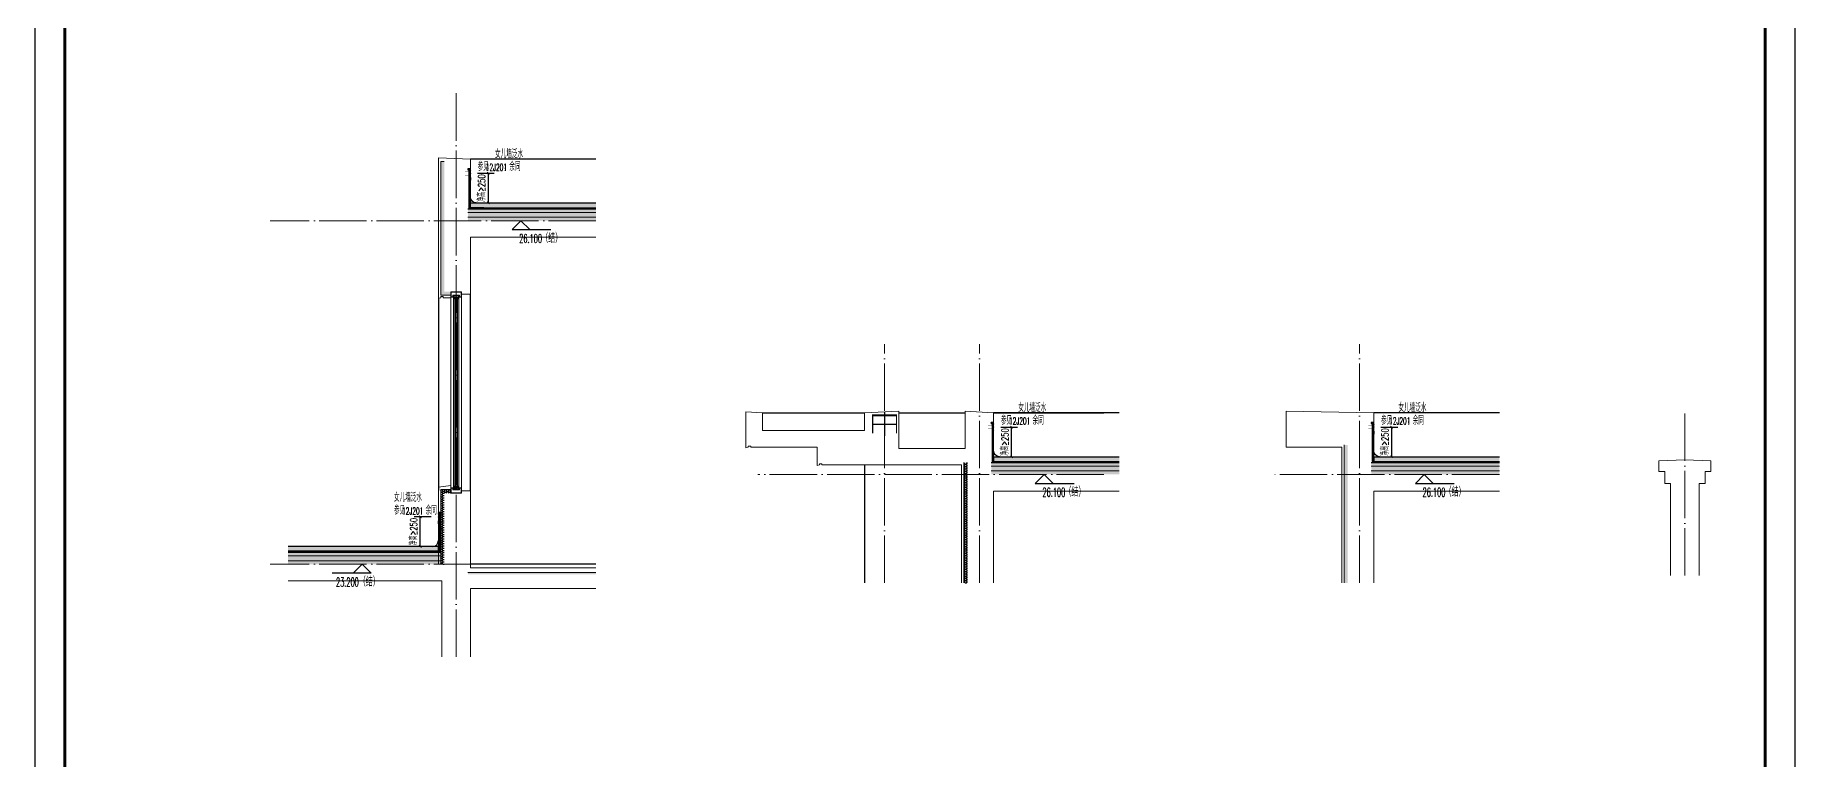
# Model space of a CAD drawing. Extents: x -518115 to 389031, y -231062 to 1628073.
# Drawn here: x 268430 to 283280, y -212404 to -206288 of the extents above; entities that cross this region are included whole.
import ezdxf
from ezdxf.xclip import XClip

# ---------------------------------------------------------------- set-up
doc = ezdxf.new("R2010")
doc.units = 0
doc.header["$LTSCALE"] = 1000
doc.header["$MEASUREMENT"] = 0
doc.header["$XCLIPFRAME"] = 0
for name, pattern in [('__DASH', [0.35, 0.25, -0.1]), ('DASH', [0.35, 0.25, -0.1]), ('DOTE', [2.42, 2, -0.2, 0.02, -0.2])]:
    doc.linetypes.add(name, pattern=pattern)
for name, color, linetype in [('3-屋面构造层', 157, 'Continuous'), ('DIM_ELEV', 3, 'Continuous'), ('DIM_IDEN', 67, 'Continuous'), ('PUB_TEXT', 4, 'Continuous'), ('SURFACE', 6, 'Continuous'), ('图框', 140, 'Continuous'), ('机电标识类', 1, 'Continuous'), ('污水', 3, 'Continuous'), ('看线', 251, 'Continuous'), ('立面-看线', 251, 'Continuous')]:
    doc.layers.add(name, color=color, linetype=linetype)
for name, color, linetype, lineweight in [('DOTE', 19, 'DOTE', 9), ('PUB_HATCH', 8, 'Continuous', 9), ('S_WINDOW', 144, 'Continuous', 15), ('内粉刷', 37, 'Continuous', 9), ('细细', 250, 'Continuous', 0)]:
    doc.layers.add(name, color=color, linetype=linetype, lineweight=lineweight)
doc.layers.add('yichutu', color=7, linetype='Continuous', true_color=0xffffff, plot=False)
doc.styles.add('_TCH_DIM', font='SIMPLEX.shx', dxfattribs={"width": 0.7, "bigfont": 'GBCBIG.shx'})
doc.styles.add('_TCH_DIM_T3', font='SIMPLEX.shx', dxfattribs={"width": 0.494118, "bigfont": 'GBCBIG.shx'})
doc.dimstyles.new('_TCH_ARCH&&20', dxfattribs={"dimtxt": 59.5, "dimasz": 20, "dimexe": 50, "dimexo": 60, "dimgap": 25.25, "dimtad": 1, "dimdec": 0, "dimzin": 0, "dimdsep": 46, "dimtxsty": '_TCH_DIM_T3', "dimblk": 'ARCHTICK', "dimcen": 0.09, "dimclrt": 7, "dimazin": 2, "dimtfac": 1, "dimtdec": 0, "dimtix": 1, "dimtmove": 2, "dimatfit": 3, "dimfxl": 1, "dimtolj": 1, "dimtzin": 0, "dimarcsym": 0})
pattern_1 = [(315, (-850653.2488, -2384.397), (-1.767766953, -1.767766953), []), (315, (-850652.0703, -2384.397), (-1.767766953, -1.767766953), [])]
pattern_2 = [(315, (-850653.2488, -4122.6352), (-1.767766953, -1.767766953), []), (315, (-850652.0703, -4122.6352), (-1.767766953, -1.767766953), [])]

# ---------------------------------------------------------------- blocks, each defined once
blk = doc.blocks.new('_ArchTick')
at = {"color": 0, "linetype": 'ByBlock', "const_width": 0.4}
blk.add_lwpolyline([(-0.5, -0.5), (0.5, 0.5)], dxfattribs=at)
blk = doc.blocks.new('*D354')
at = {"layer": 'Defpoints', "color": 0, "transparency": 16777216}
for p in [(272103, -207453), (272255, -207453), (272103, -207703)]:
    blk.add_point(p, dxfattribs=at)
at = {"layer": 'DIM_IDEN', "color": 0, "lineweight": -2, "transparency": 16777216}
for p, q in [((272163, -207453), (272305, -207453)), ((272255, -207703), (272255, -207453)), ((272163, -207703), (272305, -207703))]:
    blk.add_line(p, q, dxfattribs=at)
at = {"layer": 'DIM_IDEN', "color": 0, "lineweight": -2, "transparency": 16777216, "xscale": 20, "yscale": 20, "zscale": 20}
for p, rotation in [((272255, -207453), 90), ((272255, -207703), 270)]:
    blk.add_blockref('_ArchTick', p, dxfattribs=dict(at, rotation=rotation))
at = {"layer": 'DIM_IDEN', "color": 7, "transparency": 16777216, "insert": (272199, -207578), "char_height": 59.5, "attachment_point": 5, "rotation": 90, "style": '_TCH_DIM_T3'}
blk.add_mtext('\\A1;{\\W0.70588;净高≥250}', dxfattribs=at)
blk = doc.blocks.new('A$C40486AD2')
at = {"layer": 'PUB_TEXT', "style": '_TCH_DIM'}
for s, height, width, p in [('女儿墙泛水', 67.5, 0.7, (255, 115)), ('参见', 67.5, 0.7, (108, 8)), ('12J201', 59.5, 0.494118, (177, 8)), ('，余同', 67.5, 0.7, (328, 8))]:
    blk.add_text(s, height=height, dxfattribs=dict(at, width=width)).set_placement(p)
blk = doc.blocks.new('FGHFG4334GDFGDFFGGGGGGDFG4G')
at = {"layer": 'SURFACE', "const_width": 2.25}
for points in [[(47, 0), (0, 0)], [(47, -28), (0, -28)]]:
    blk.add_lwpolyline(points, dxfattribs=at)
at = {"layer": 'SURFACE', "const_width": 1.5}
blk.add_lwpolyline([(47, 17, -1), (47, 5), (47, -7, -1), (47, -19), (47, -37), (53, -48), (53, -73)], format="xyb", dxfattribs=at)
blk = doc.blocks.new('FGDGDGD')
at = {"layer": '3-屋面构造层'}
h = blk.add_hatch(dxfattribs=at)
h.set_pattern_fill('隔热材料01', color=256, scale=7.692308, style=0)
h.set_pattern_definition([(270, (9.5186, 433.228), (3.846153863, -7e-16), [0.385980771, -3.460173092]), (270, (6.637, 433.228), (3.846153863, -7e-16), [0.385980771, -3.460173092]), (90, (8.5996, 430.618), (-3.846153863, 2e-16), [0.385980771, -3.460173092]), (90, (7.556, 430.618), (-3.846153863, 2e-16), [0.385980771, -3.460173092]), (180, (10.002, 430), (-5e-16, -3.846153863), [3.848019248, 0.001865385]), (135, (8.9282, 430.193), (2e-16, 3.846144175), [0.328307694, -5.110980792]), (116.56505, (12.5422, 430.4251), (8.6793e-06, 3.8461487416), [0.215769232, -8.384500037]), (116.56505, (8.696, 430.4251), (8.6793e-06, 3.8461487416), [0.215769232, -8.384500037]), (153.43495, (13.1603, 430), (-8.679e-06, 3.846148742), [0.431538463, -8.168730805]), (153.43495, (9.3142, 430), (-8.679e-06, 3.846148742), [0.431538463, -8.168730805]), (63.43495, (12.4457, 431.0041), (-8.6793e-06, 3.8461487416), [2.054923086, -6.545346183]), (63.43495, (8.5996, 431.0041), (-8.6793e-06, 3.8461487416), [2.054923086, -6.545346183]), (116.56505, (13.3647, 433.228), (8.6793e-06, 3.8461487416), [0.215769232, -8.384500037]), (116.56505, (9.5186, 433.228), (8.6793e-06, 3.8461487416), [0.215769232, -8.384500037]), (135, (9.422, 433.421), (2e-16, 3.846144175), [0.328307694, -5.110980792]), (153.43495, (13.036, 433.6532), (-8.679e-06, 3.846148742), [0.431538463, -8.168730805]), (153.43495, (9.19, 433.6532), (-8.679e-06, 3.846148742), [0.431538463, -8.168730805]), (45, (6.7336, 433.421), (2e-16, 3.846144175), [0.328307694, -5.110980792]), (63.43495, (10.4833, 433.228), (-8.6793e-06, 3.8461487416), [0.215769232, -8.384500037]), (63.43495, (6.6371, 433.228), (-8.6793e-06, 3.8461487416), [0.215769232, -8.384500037]), (26.56505, (10.812, 433.6532), (8.679e-06, 3.846148742), [0.431538463, -8.168730805]), (26.56505, (6.9658, 433.6532), (8.679e-06, 3.846148742), [0.431538463, -8.168730805]), (116.56505, (11.4023, 431.0041), (8.6793e-06, 3.8461487416), [2.054923086, -6.545346183]), (116.56505, (7.5561, 431.0041), (8.6793e-06, 3.8461487416), [2.054923086, -6.545346183]), (45, (7.2275, 430.193), (2e-16, 3.846144175), [0.328307694, -5.110980792]), (63.43495, (11.3058, 430.4251), (-8.6793e-06, 3.8461487416), [0.215769232, -8.384500037]), (63.43495, (7.4596, 430.4251), (-8.6793e-06, 3.8461487416), [0.215769232, -8.384500037]), (26.56505, (10.6877, 430), (8.679e-06, 3.846148742), [0.431538463, -8.168730805]), (26.56505, (6.8415, 430), (8.679e-06, 3.846148742), [0.431538463, -8.168730805])])
edge = h.paths.add_edge_path()
edge.add_arc((682181, 585366), 9.23, 450, 540, ccw=False)
edge.add_line((682181, 585375), (682192, 585375))
edge.add_line((682192, 585375), (682192, 585366))
edge.add_line((682192, 585366), (682172, 585366))
h = blk.add_hatch(dxfattribs=at)
h.set_pattern_fill('混凝土', color=256, scale=5, angle=-1.1458, style=0)
h.set_pattern_definition([(48.854237, (-82751.966, -43707.863), (35.7930991, -3.8540962), [3.75, -41.25]), (353.854237, (-82751.966, -43707.863), (-6.1841378, 37.7408106), [3, -33]), (99.305637, (-82748.983, -43708.185), (29.6089874, 33.886691), [3.1870095, -35.0571056]), (45.038437, (-82751.766, -43697.865), (53.1858973, -9.3413237), [5.625, -61.875]), (95.489837, (-82747.334, -43698.644), (47.6977146, 47.7616795), [4.7805144, -52.58565]), (350.038437, (-82751.766, -43697.865), (47.6976773, 47.7617167), [4.5, -49.5]), (19.854237, (-82746.817, -43700.465), (29.4368469, -20.7237073), [3.75, -41.25]), (324.854237, (-82746.817, -43700.465), (12.8883392, 36.0069862), [3, -33]), (70.305637, (-82744.364, -43702.192), (42.3251977, 15.2832459), [3.1870095, -35.0571056]), (36.3542372, (-82751.966, -43707.863), (0.9406985, 16.62920733), [0, -32.6, 0, -33.5, 0, -33.125]), (6.3542372, (-82751.966, -43707.863), (13.54517982, 19.45362572), [0, -19.1, 0, -31.85, 0, -12.625]), (326.3542372, (-82763.114, -43707.64), (26.66323482, -1.66123381), [0, -12.5, 0, -39, 0, -51.75]), (316.3542372, (-82768.113, -43707.54), (29.2535633, 4.4211788), [0, -16.25, 0, -25.9, 0, -36.75])])
h.paths.add_polyline_path([(674875, 585046), (674875, 585086), (682172, 585086), (682172, 585046)])
h = blk.add_hatch(dxfattribs=at)
h.set_pattern_fill('焦渣矿渣', color=256, scale=4, angle=-1.1458, style=0)
h.set_pattern_definition([(358.8542372, (-82751.966, -43697.863), (8.27546507, 13.69326162), [1.6, -14.4]), (298.8542372, (-82751.966, -43697.863), (15.99644496, -0.32013217), [1.6, -14.4]), (238.8542372, (-82750.366, -43697.895), (7.72097989, -14.0133938), [1.6, -14.4]), (268.8542372, (-82745.567, -43697.991), (15.83683295, -8.3183365), [2.4, -11.456]), (268.8542372, (-82743.967, -43698.023), (15.83683295, -8.3183365), [2.4, -11.456]), (268.8542372, (-82742.368, -43698.055), (15.83683295, -8.3183365), [2.4, -11.456])])
h.paths.add_polyline_path([(674875, 585006), (674875, 585036), (682192, 585036), (682192, 585006)])
h = blk.add_hatch(dxfattribs=at)
h.set_pattern_fill('加气混凝土', color=256, scale=5, style=0)
h.set_pattern_definition([(0, (-82734.266, -43726.163), (30, 60), [0, -60]), (0, (-82769.366, -43734.263), (30, 60), [0, -60]), (0, (-82749.866, -43734.863), (30, 60), [0, -60]), (0, (-82728.566, -43717.163), (30, 60), [0, -60]), (0, (-82753.466, -43737.863), (30, 60), [0, -60]), (0, (-82722.566, -43679.363), (30, 60), [0, -60]), (0, (-82740.866, -43684.163), (30, 60), [0, -60]), (0, (-82731.266, -43691.663), (30, 60), [0, -60]), (0, (-82780.166, -43692.863), (30, 60), [0, -60]), (0, (-82750.766, -43695.563), (30, 60), [0, -60]), (0, (-82762.166, -43710.863), (30, 60), [0, -60]), (0, (-82761.566, -43733.363), (30, 60), [0, -60]), (0, (-82739.066, -43735.763), (30, 60), [0, -60]), (0, (-82722.566, -43709.363), (30, 60), [0, -60]), (0, (-82778.666, -43718.663), (30, 60), [0, -60]), (0, (-82773.566, -43708.463), (30, 60), [0, -60]), (0, (-82750.166, -43712.663), (30, 60), [0, -60]), (0, (-82758.566, -43721.363), (30, 60), [0, -60]), (0, (-82763.366, -43701.563), (30, 60), [0, -60]), (0, (-82755.866, -43679.063), (30, 60), [0, -60]), (0, (-82776.266, -43731.263), (30, 60), [0, -60]), (0, (-82743.266, -43691.363), (30, 60), [0, -60]), (0, (-82771.166, -43690.463), (30, 60), [0, -60]), (0, (-82775.966, -43682.663), (30, 60), [0, -60]), (130.601294, (-82726.2516, -43698.149), (-149.999998343, 180.000000787), [2.6341554, -1103.7111]), (18.4349488, (-82730.537, -43697.006), (149.99999945, 59.99999956), [2.710524, -376.76279]), (90, (-82730.537, -43699.578), (30, 60), [2.5714284, -117.428565]), (161.565051, (-82727.966, -43700.435), (-150.000000755, 59.99999553), [2.710524, -376.76279]), (53.1301023, (-82727.966, -43700.435), (30.00000006, 59.99999997), [2.857143, -297.14285]), (135, (-82725.68, -43731.006), (-30.00000363, 59.99999594), [2.424366, -167.28126]), (45, (-82729.109, -43731.006), (29.9999998, 59.99999976), [2.424366, -167.28126]), (135, (-82727.394, -43732.72), (-30.00000363, 59.99999594), [2.424366, -167.28126]), (45, (-82727.394, -43732.72), (29.9999998, 59.99999976), [2.424366, -167.28126]), (116.565051, (-82754.537, -43690.72), (-5.2e-06, 119.9999967), [3.1943826, -63.88765]), (180, (-82755.966, -43687.863), (-30, 60), [3.4285716, -56.571425]), (63.434949, (-82760.823, -43690.72), (3e-07, 119.9999994), [3.1943826, -63.88765]), (116.565051, (-82759.394, -43693.58), (-5.2e-06, 119.9999967), [3.1943826, -63.88765]), (0, (-82759.394, -43693.58), (30, 60), [3.4285716, -56.571425]), (63.434949, (-82755.966, -43693.58), (3e-07, 119.9999994), [3.1943826, -63.88765]), (107.102728, (-82731.9658, -43711.0063), (-89.999996559, 300.000000484), [3.8861346, -1628.29025]), (143.972626, (-82733.1087, -43707.292), (-569.999992774, 419.999999525), [3.8861346, -812.202]), (180, (-82736.25, -43705.006), (-30, 60), [3.7142856, -56.28571]), (36.0273733, (-82743.1087, -43707.292), (569.999995788, 419.999995472), [3.8861346, -812.202]), (71.5650511, (-82744.252, -43710.721), (90.00000046, 299.99999948), [3.6140316, -375.85928]), (107.102728, (-82743.1087, -43714.4348), (-89.999996559, 300.000000484), [3.8861346, -1628.29025]), (143.972626, (-82739.966, -43716.7206), (-569.999992774, 419.999999525), [3.8861346, -812.202]), (0, (-82739.966, -43716.72), (30, 60), [3.7142856, -56.28571]), (36.0273733, (-82736.2516, -43716.7206), (569.999995788, 419.999995472), [3.8861346, -812.202]), (71.5650511, (-82733.109, -43714.435), (90.00000046, 299.99999948), [3.6140316, -375.85928]), (150.255118, (-82731.3944, -43683.006), (-90.000000213, 59.999999257), [2.303502, -481.43196]), (90, (-82733.394, -43684.15), (30, 60), [2.2857144, -117.714275]), (29.7448813, (-82733.3944, -43684.149), (90.000000053, 59.99999972), [2.303502, -481.43196]), (116.565051, (-82745.394, -43725.58), (-5.2e-06, 119.9999967), [3.1943826, -63.88765]), (168.690067, (-82746.823, -43722.7206), (-270.0000002, 59.999998494), [2.9137254, -608.96855]), (41.1859251, (-82751.9658, -43724.149), (749.999995456, 659.999994229), [3.0371844, -1272.5802]), (90, (-82751.966, -43727.006), (30, 60), [2.857143, -117.14285]), (138.814074, (-82749.68, -43729.0063), (-749.999986669, 660.000004204), [3.0371844, -1272.5802]), (16.6992442, (-82749.68, -43729.0063), (989.999992552, 299.999996858), [2.982945, -1249.85375]), (60.9453959, (-82746.823, -43728.149), (29.99999992, 59.999999469), [2.9416086, -1232.53395]), (109.983106, (-82770.5373, -43700.4348), (-150.000000565, 419.9999988885), [3.3442002, -1401.21975]), (155.556045, (-82771.68, -43697.292), (-390.0000014866, 179.99999626), [3.4522986, -1446.51315]), (24.4439547, (-82777.9658, -43697.292), (390.0000001945, 179.999999134), [3.4522986, -1446.51315]), (70.0168934, (-82779.1087, -43700.4348), (150.000000452, 419.999998958), [3.3442002, -1401.21975]), (109.983106, (-82777.9658, -43703.5777), (-150.000000565, 419.9999988885), [3.3442002, -1401.21975]), (160.016893, (-82774.823, -43704.7206), (-150.000000088, 59.999997267), [3.3442002, -698.93775]), (19.9831065, (-82774.823, -43704.7206), (149.999999176, 59.999999905), [3.3442002, -698.93775]), (70.0168934, (-82771.68, -43703.5777), (150.000000452, 419.999998958), [3.3442002, -1401.21975]), (122.005383, (-82748.2516, -43705.8634), (-30.000004026, 59.999996937), [2.6954232, -563.3434]), (18.4349488, (-82752.252, -43704.435), (149.99999945, 59.99999956), [2.710524, -376.76279]), (90, (-82752.252, -43707.006), (30, 60), [2.5714284, -117.428565]), (161.565051, (-82749.68, -43707.863), (-150.000000755, 59.99999553), [2.710524, -376.76279]), (54.4623222, (-82749.68, -43707.8634), (209.999999696, 299.99999955), [2.457807, -1029.82115]), (116.565051, (-82765.68, -43720.435), (-5.2e-06, 119.9999967), [3.1943826, -63.88765]), (180, (-82767.11, -43717.58), (-30, 60), [3.142857, -56.85714]), (59.0362434, (-82771.966, -43720.435), (30.000000098, 59.99999971), [3.3319728, -696.3822]), (120.963756, (-82770.2516, -43723.292), (-30.0000041, 59.999997245), [3.3319728, -696.3822]), (0, (-82770.25, -43723.29), (30, 60), [3.142857, -56.85714]), (63.434949, (-82767.11, -43723.29), (3e-07, 119.9999994), [3.1943826, -63.88765])])
h.paths.add_polyline_path([(682192, 584936), (674875, 584936), (674875, 584966), (682192, 584966)])
h = blk.add_hatch(dxfattribs=at)
h.set_pattern_fill('隔热材料03', color=256, scale=12.5, style=0)
h.set_pattern_definition([(113.578, (-500407.8114, 374696.8656), (-0.0086926214, 6.2699620763), [1.075, -0.5693125, 2.8375, -0.5693125, 1.075, -0.6825]), (66.42, (-500406.1744, 374696.8656), (2.727787851, 6.0425e-05), [1.075, -0.5693125, 2.840375, -0.5693125, 1.075, -0.6825]), (180, (-500406.1744, 374696.8656), (0, 6.25), [1.636625, -1.0910625]), (180, (-500407.538, 374702.4906), (0, 6.25), [1.636625, -1.0910625]), (90, (-500405.7427, 374697.8548), (2.72775, 2e-16), [0.52175, -5.72825]), (90, (-500407.1066, 374700.9798), (2.72775, 2e-16), [0.52175, -5.72825]), (90, (-500408.2427, 374697.8548), (2.72775, 2e-16), [0.52175, -5.72825]), (90, (-500409.6066, 374700.9798), (2.72775, 2e-16), [0.52175, -5.72825])])
edge = h.paths.add_edge_path()
edge.add_line((682178, 585086), (682178, 585050))
edge.add_arc((682172, 585050), 6.25, 270, 360, ccw=False)
edge.add_line((682172, 585044), (682172, 585086))
edge.add_line((682172, 585086), (682178, 585086))
at = {"layer": '立面-看线'}
h = blk.add_hatch(dxfattribs=at)
h.set_pattern_fill('HONEY', color=256, scale=7)
h.set_pattern_definition([(0, (-799653.24, -415240.13), (16.66875, 9.623705), [11.1125, -22.225]), (120, (-799653.24, -415240.13), (-16.66874801, 9.62370845), [11.1125, -22.225]), (60, (-799653.24, -415240.13), (1.99e-06, 19.24741345), [-22.225, 11.1125])])
h.paths.add_polyline_path([(682192, 584966), (674875, 584966), (674875, 585006), (682192, 585006)])
at = {"layer": '3-屋面构造层'}
for p, q in [((682178, 585086), (674875, 585086)), ((682172, 585046), (674875, 585046)), ((682192, 585036), (674875, 585036)), ((682172, 585086), (682172, 585044))]:
    blk.add_line(p, q, dxfattribs=at)
at = {"layer": '3-屋面构造层', "color": 251, "linetype": 'DASH', "ltscale": 0.05, "true_color": 0x636466, "const_width": 2.5}
for points in [[(682057, 585043), (682172, 585043, 0.414214), (682179, 585050), (682179, 585366)], [(682057, 585039), (682172, 585039, 0.414214), (682183, 585050), (682183, 585366)]]:
    blk.add_lwpolyline(points, format="xyb", dxfattribs=at)
at = {"layer": '3-屋面构造层', "color": 251, "true_color": 0x636466}
for points in [[(682057, 585041), (682172, 585041, 0.414214), (682180, 585050), (682180, 585366)], [(682057, 585044), (682172, 585044, 0.414214), (682178, 585050), (682178, 585366)], [(682057, 585040), (682172, 585040, 0.414214), (682182, 585050), (682182, 585366), (682184, 585366), (682184, 585050, -0.414214), (682172, 585038), (682057, 585038)]]:
    blk.add_lwpolyline(points, format="xyb", dxfattribs=at)
at = {"layer": '3-屋面构造层', "ltscale": 0.8}
blk.add_lwpolyline([(682172, 585366, -0.414214), (682181, 585375), (682192, 585375), (682192, 585366), (682172, 585366)], format="xyb", dxfattribs=at)
at = {"layer": '3-屋面构造层', "color": 251, "linetype": 'DASH', "ltscale": 0.05, "true_color": 0x636466, "const_width": 2.5}
for points in [[(682043, 585039), (674875, 585039)], [(682057, 585043), (682043, 585039)]]:
    blk.add_lwpolyline(points, dxfattribs=at)
at = {"layer": '3-屋面构造层', "color": 251, "true_color": 0x636466}
for points in [[(682043, 585040), (674875, 585040)], [(674875, 585038), (682043, 585038)], [(682056, 585044), (682042, 585040)], [(682043, 585038), (682057, 585042)]]:
    blk.add_lwpolyline(points, dxfattribs=at)
at = {"layer": '3-屋面构造层'}
blk.add_arc((682122, 585136), 50, 270, 360, dxfattribs=at)
at = {"layer": 'PUB_HATCH', "color": 215, "true_color": 0xa953a0}
for p, q in [((682192, 585006), (674875, 585006)), ((682192, 584966), (674875, 584966))]:
    blk.add_line(p, q, dxfattribs=at)
at = {"layer": '3-屋面构造层', "color": 1, "xscale": -1}
blk.add_blockref('FGHFG4334GDFGDFFGGGGGGDFG4G', (682218, 585349), dxfattribs=at)
blk = doc.blocks.new('*D355')
at = {"layer": 'Defpoints', "color": 0, "transparency": 16777216}
for p in [(271680, -210353), (271833, -210353), (271833, -210603)]:
    blk.add_point(p, dxfattribs=at)
at = {"layer": 'DIM_IDEN', "color": 0, "lineweight": -2, "transparency": 16777216}
for p, q in [((271773, -210353), (271630, -210353)), ((271680, -210603), (271680, -210353)), ((271773, -210603), (271630, -210603))]:
    blk.add_line(p, q, dxfattribs=at)
at = {"layer": 'DIM_IDEN', "color": 0, "lineweight": -2, "transparency": 16777216, "xscale": 20, "yscale": 20, "zscale": 20}
for p, rotation in [((271680, -210353), 90), ((271680, -210603), 270)]:
    blk.add_blockref('_ArchTick', p, dxfattribs=dict(at, rotation=rotation))
at = {"layer": 'DIM_IDEN', "color": 7, "transparency": 16777216, "insert": (271624, -210478), "char_height": 59.5, "attachment_point": 5, "rotation": 90, "style": '_TCH_DIM_T3'}
blk.add_mtext('\\A1;{\\W0.70588;净高≥250}', dxfattribs=at)
blk = doc.blocks.new('*D356')
at = {"layer": 'Defpoints', "color": 0, "transparency": 16777216}
for p in [(276519, -209596), (276671, -209596), (276519, -209846)]:
    blk.add_point(p, dxfattribs=at)
at = {"layer": 'DIM_IDEN', "color": 0, "lineweight": -2, "transparency": 16777216}
for p, q in [((276579, -209596), (276721, -209596)), ((276671, -209846), (276671, -209596)), ((276579, -209846), (276721, -209846))]:
    blk.add_line(p, q, dxfattribs=at)
at = {"layer": 'DIM_IDEN', "color": 0, "lineweight": -2, "transparency": 16777216, "xscale": 20, "yscale": 20, "zscale": 20}
for p, rotation in [((276671, -209596), 90), ((276671, -209846), 270)]:
    blk.add_blockref('_ArchTick', p, dxfattribs=dict(at, rotation=rotation))
at = {"layer": 'DIM_IDEN', "color": 7, "transparency": 16777216, "insert": (276615, -209721), "char_height": 59.5, "attachment_point": 5, "rotation": 90, "style": '_TCH_DIM_T3'}
blk.add_mtext('\\A1;{\\W0.70588;净高≥250}', dxfattribs=at)
blk = doc.blocks.new('*D357')
at = {"layer": 'Defpoints', "color": 0, "transparency": 16777216}
for p in [(279727, -209596), (279879, -209596), (279727, -209846)]:
    blk.add_point(p, dxfattribs=at)
at = {"layer": 'DIM_IDEN', "color": 0, "lineweight": -2, "transparency": 16777216}
for p, q in [((279787, -209596), (279929, -209596)), ((279879, -209846), (279879, -209596)), ((279787, -209846), (279929, -209846))]:
    blk.add_line(p, q, dxfattribs=at)
at = {"layer": 'DIM_IDEN', "color": 0, "lineweight": -2, "transparency": 16777216, "xscale": 20, "yscale": 20, "zscale": 20}
for p, rotation in [((279879, -209596), 90), ((279879, -209846), 270)]:
    blk.add_blockref('_ArchTick', p, dxfattribs=dict(at, rotation=rotation))
at = {"layer": 'DIM_IDEN', "color": 7, "transparency": 16777216, "insert": (279823, -209721), "char_height": 59.5, "attachment_point": 5, "rotation": 90, "style": '_TCH_DIM_T3'}
blk.add_mtext('\\A1;{\\W0.70588;净高≥250}', dxfattribs=at)
blk = doc.blocks.new('GFDDDDRG')
at = {"layer": '图框'}
blk.add_lwpolyline([(923310, -107437), (923310, -159999), (893610, -159999), (893610, -107437)], close=True, dxfattribs=at)
blk.add_lwpolyline([(923310, -107437), (923310, -159999), (893610, -159999), (893610, -107437)], close=True, dxfattribs=at)
at = {"layer": '图框', "const_width": 50}
blk.add_lwpolyline([(894110, -159499), (922810, -159499), (922810, -108687), (894110, -108687)], close=True, dxfattribs=at)
blk = doc.blocks.new('yct-1051-594-26275-14850-25-1002.0')
at = {"layer": 'yichutu', "color": 7, "true_color": 0xffffff}
blk.add_lwpolyline([(0, 0), (0, 14850), (26275, 14850), (26275, 0)], close=True, dxfattribs=at)
blk = doc.blocks.new('GDGDGDRGDR')
at = {"linetype": '__DASH', "ltscale": 0.1}
blk.add_wipeout([(425935, 371533), (425735, 371533), (425735, 371383), (425935, 371383)], dxfattribs=at).dxf.layer = '污水'
at = {"layer": '机电标识类', "color": 250, "linetype": 'DASH', "ltscale": 400}
for p, q in [((425835, 371358), (425835, 371558)), ((425935, 371458), (425735, 371458))]:
    blk.add_line(p, q, dxfattribs=at)
at = {"layer": '污水', "linetype": '__DASH', "ltscale": 0.1, "const_width": 10}
blk.add_lwpolyline([(425935, 371533), (425735, 371533), (425735, 371383), (425935, 371383)], close=True, dxfattribs=at)

msp = doc.modelspace()

# ---------------------------------------------------------------- hatches: boundary and pattern name
at = {"layer": '立面-看线'}
h = msp.add_hatch(dxfattribs=at)
h.set_pattern_fill('HONEY', color=256, scale=7)
h.set_pattern_definition([(0, (-540020.31, -595525.402), (16.66875, 9.623705), [11.1125, -22.225]), (120, (-540020.31, -595525.402), (-16.66874801, 9.62370845), [11.1125, -22.225]), (60, (-540020.31, -595525.402), (1.99e-06, 19.24741345), [-22.225, 11.1125])])
h.paths.add_polyline_path([(271883, -207353.5), (271853, -207353.5), (271853, -208483.5), (271938, -208483.5), (271938, -208453.5), (271883, -208453.5)])
h = msp.add_hatch(dxfattribs=at)
h.set_pattern_fill('HONEY', color=256, scale=7)
h.set_pattern_definition([(0, (-532396.319, -597667.451), (16.66875, 9.623705), [11.1125, -22.225]), (120, (-532396.319, -597667.451), (-16.66874801, 9.62370845), [11.1125, -22.225]), (60, (-532396.319, -597667.451), (1.99e-06, 19.24741345), [-22.225, 11.1125])])
h.paths.add_polyline_path([(279477, -210910.9), (279507, -210910.9), (279507, -209745.5), (279477, -209745.5)])
h = msp.add_hatch(dxfattribs=at)
h.set_pattern_fill('HONEY', color=256, scale=7)
h.set_pattern_definition([(0, (-1439618.877, -480865.275), (16.66875, 9.623705), [11.1125, -22.225]), (120, (-1439618.877, -480865.275), (-16.66874801, 9.62370845), [11.1125, -22.225]), (60, (-1439618.877, -480865.275), (1.99e-06, 19.24741345), [-22.225, 11.1125])])
h.paths.add_polyline_path([(276298.9, -209895.5), (276268.9, -209895.5), (276268.9, -210910.9), (276298.9, -210910.9)])
h = msp.add_hatch(dxfattribs=at)
h.set_pattern_fill('HONEY', color=256, scale=7)
h.set_pattern_definition([(0, (-1473145.781, -479214.325), (16.66875, 9.623705), [11.1125, -22.225]), (120, (-1473145.781, -479214.325), (-16.66874801, 9.62370845), [11.1125, -22.225]), (60, (-1473145.781, -479214.325), (1.99e-06, 19.24741345), [-22.225, 11.1125])])
h.paths.add_polyline_path([(271853, -210753.5), (271883, -210753.5), (271883, -210153.5), (271938, -210153.5), (271938, -210123.5), (271853, -210123.5)])
h = msp.add_hatch(dxfattribs=at)
h.set_pattern_fill('HONEY', color=256, scale=7)
h.set_pattern_definition([(0, (-529266.282, -596200.407), (16.66875, 9.623705), [11.1125, -22.225]), (120, (-529266.282, -596200.407), (-16.66874801, 9.62370845), [11.1125, -22.225]), (60, (-529266.282, -596200.407), (1.99e-06, 19.24741345), [-22.225, 11.1125])])
h.paths.add_polyline_path([(273163, -210838.5), (273163, -210823.5), (272083, -210823.5), (272083, -210838.5)])
at = {"layer": '细细'}
h = msp.add_hatch(dxfattribs=at)
h.set_pattern_fill('金属', color=256, style=0)
h.set_pattern_definition(pattern_1)
h.paths.add_polyline_path([(272028, -208498.5), (272008, -208498.5), (272008, -208485), (271958, -208485), (271958, -208498.5), (271938, -208498.5), (271938, -208453.5), (272028, -208453.5)])
h.paths.add_polyline_path([(272010, -208483), (272010, -208496.5), (272026, -208496.5), (272026, -208455.5), (271940, -208455.5), (271940, -208496.5), (271956, -208496.5), (271956, -208483)], flags=16)
h = msp.add_hatch(dxfattribs=at)
h.set_pattern_fill('金属', color=256, style=0)
h.set_pattern_definition(pattern_1)
h.paths.add_polyline_path([(271960.5, -208487), (271960.5, -208512), (271972.5, -208512), (271972.5, -208502), (271993.5, -208502), (271993.5, -208512), (272005.5, -208512), (272005.5, -208487)])
h.paths.add_polyline_path([(272003.5, -208489), (272003.5, -208510), (271995.5, -208510), (271995.5, -208500), (271970.5, -208500), (271970.5, -208510), (271962.5, -208510), (271962.5, -208489)], flags=16)
h = msp.add_hatch(color=256, dxfattribs=at)
edge = h.paths.add_edge_path()
edge.add_line((271987.5, -208502), (271987.5, -208514))
edge.add_arc((271983, -208522.2), 9.44, 61.51755, 118.48245)
edge.add_line((271978.5, -208514), (271978.5, -208502))
edge.add_arc((271983, -208493.7), 9.44, 241.51755, 298.48245)
h = msp.add_hatch(dxfattribs=at)
h.set_pattern_fill('金属', color=256, style=0)
h.set_pattern_definition(pattern_2)
h.paths.add_polyline_path([(272028, -210108.5), (272008, -210108.5), (272008, -210122), (271958, -210122), (271958, -210108.5), (271938, -210108.5), (271938, -210153.5), (272028, -210153.5)])
h.paths.add_polyline_path([(272010, -210124), (272010, -210110.5), (272026, -210110.5), (272026, -210151.5), (271940, -210151.5), (271940, -210110.5), (271956, -210110.5), (271956, -210124)], flags=16)
h = msp.add_hatch(dxfattribs=at)
h.set_pattern_fill('金属', color=256, style=0)
h.set_pattern_definition(pattern_2)
h.paths.add_polyline_path([(271960.5, -210120), (271960.5, -210095), (271972.5, -210095), (271972.5, -210105), (271993.5, -210105), (271993.5, -210095), (272005.5, -210095), (272005.5, -210120)])
h.paths.add_polyline_path([(272003.5, -210118), (272003.5, -210097), (271995.5, -210097), (271995.5, -210107), (271970.5, -210107), (271970.5, -210097), (271962.5, -210097), (271962.5, -210118)], flags=16)
h = msp.add_hatch(color=256, dxfattribs=at)
edge = h.paths.add_edge_path()
edge.add_line((271987.5, -210105), (271987.5, -210093))
edge.add_arc((271983, -210084.7), 9.44, 241.51755, 298.48245, ccw=False)
edge.add_line((271978.5, -210093), (271978.5, -210105))
edge.add_arc((271983, -210113.3), 9.44, 61.51755, 118.48245, ccw=False)

# ---------------------------------------------------------------- linework, layer by layer
at = {"color": 251, "true_color": 0x636466}
for p, q in [((273163, -207333.3), (272103, -207333.5)), ((277578.9, -209475.4), (276518.9, -209475.5)), ((280787, -209475.4), (279727, -209475.5))]:
    msp.add_line(p, q, dxfattribs=at)
at = {"layer": 'DIM_ELEV', "color": 3}
for p, q in [((272529.7, -207853.5), (272454.7, -207928.5)), ((272529.7, -207853.5), (272604.7, -207928.5)), ((272454.7, -207928.5), (272782.7, -207928.5)), ((276945.6, -209995.5), (276870.6, -210070.5)), ((276870.6, -210070.5), (277198.6, -210070.5)), ((276945.6, -209995.5), (277020.6, -210070.5)), ((280153.7, -209995.5), (280078.7, -210070.5)), ((280078.7, -210070.5), (280406.7, -210070.5)), ((280153.7, -209995.5), (280228.7, -210070.5)), ((271264.5, -210828.5), (270936.5, -210828.5)), ((271189.5, -210753.5), (271114.5, -210828.5)), ((271189.5, -210753.5), (271264.5, -210828.5))]:
    msp.add_line(p, q, dxfattribs=at)
at = {"layer": 'DOTE', "linetype": 'DOTE', "ltscale": 0.2}
for p, q in [((271983, -211534.2), (271983, -206753.5)), ((273163, -207853.5), (270413.5, -207853.5)), ((275598.9, -210910.9), (275598.9, -208895.5)), ((276398.9, -210910.9), (276398.9, -208895.5)), ((279607, -210910.9), (279607, -208895.5)), ((282352.8, -210848.1), (282352.8, -209451.8)), ((277448.9, -209995.5), (274528.7, -209995.5)), ((280787, -209995.5), (278866.1, -209995.5)), ((273163, -210753.5), (270413.5, -210753.5))]:
    msp.add_line(p, q, dxfattribs=at)
at = {"layer": 'PUB_HATCH', "color": 215, "true_color": 0xa953a0}
msp.add_line((272083, -210823.5), (273163, -210823.5), dxfattribs=at)
for points in [[(271883, -207353.5), (271853, -207353.5), (271853, -208483.5), (271938, -208483.5)], [(279477, -209745.5), (279477, -210910.9)], [(276268.9, -210910.9), (276268.9, -209895.5)], [(271853, -210753.5), (271853, -210123.5), (271938, -210123.5)]]:
    msp.add_lwpolyline(points, dxfattribs=at)
at = {"layer": 'S_WINDOW'}
for p, q in [((271938, -210108.5), (271938, -208498.5)), ((271960.5, -210095), (271960.5, -208512)), ((272005.5, -210095), (272005.5, -208512)), ((272028, -210108.5), (272028, -208498.5))]:
    msp.add_line(p, q, dxfattribs=at)
for points in [[(271938, -208453.5), (271938, -208498.5), (271958, -208498.5), (271958, -208485), (272008, -208485), (272008, -208498.5), (272028, -208498.5), (272028, -208453.5)], [(271940, -208455.5), (271940, -208496.5), (271956, -208496.5), (271956, -208483), (272010, -208483), (272010, -208496.5), (272026, -208496.5), (272026, -208455.5)], [(271960.5, -208487), (271960.5, -208512), (271972.5, -208512), (271972.5, -208502), (271993.5, -208502), (271993.5, -208512), (272005.5, -208512), (272005.5, -208487)], [(271962.5, -208489), (271962.5, -208510), (271970.5, -208510), (271970.5, -208500), (271995.5, -208500), (271995.5, -208510), (272003.5, -208510), (272003.5, -208489)], [(271938, -210153.5), (271938, -210108.5), (271958, -210108.5), (271958, -210122), (272008, -210122), (272008, -210108.5), (272028, -210108.5), (272028, -210153.5)], [(271940, -210151.5), (271940, -210110.5), (271956, -210110.5), (271956, -210124), (272010, -210124), (272010, -210110.5), (272026, -210110.5), (272026, -210151.5)], [(271960.5, -210120), (271960.5, -210095), (271972.5, -210095), (271972.5, -210105), (271993.5, -210105), (271993.5, -210095), (272005.5, -210095), (272005.5, -210120)], [(271962.5, -210118), (271962.5, -210097), (271970.5, -210097), (271970.5, -210107), (271995.5, -210107), (271995.5, -210097), (272003.5, -210097), (272003.5, -210118)]]:
    msp.add_lwpolyline(points, close=True, dxfattribs=at)
at = {"layer": '内粉刷'}
for points in [[(272103, -207703.5), (272103, -207333.5), (271833, -207323.5), (271833, -208503.5)], [(272027.9, -208473.5), (272102.9, -208473.5), (272102.9, -207993.5), (273163, -207993.5)], [(271873, -208503.5), (271873, -208493.5), (271853, -208493.5), (271853, -208503.5), (271833, -208508.5), (271833, -208503.5)], [(271873, -208503.5), (271938, -208503.5)], [(276518.9, -209845.5), (276518.9, -209475.5), (276278.9, -209460.5), (276278.9, -209775.5), (275718.9, -209775.5), (275718.9, -209460.5), (275428.9, -209475.5), (275428.9, -209625.5), (274568.9, -209625.5), (274568.9, -209475.5), (274428.9, -209465.5), (274428.9, -209765.5)], [(279727, -209845.5), (279727, -209475.5), (278987, -209460.5), (278987, -209765.5), (279457, -209765.5)], [(274468.9, -209765.5), (274468.9, -209755.5), (274448.9, -209755.5), (274448.9, -209765.5), (274428.9, -209770.5), (274428.9, -209765.5)], [(274468.9, -209765.5), (275028.9, -209765.5), (275028.9, -209915.5)], [(279457, -209765.5), (279457, -210910.9)], [(275068.9, -209915.5), (275068.9, -209905.5), (275048.9, -209905.5), (275048.9, -209915.5), (275028.9, -209920.5), (275028.9, -209915.5)], [(275068.9, -209915.5), (276248.9, -209915.5)], [(276248.9, -210910.9), (276248.9, -209915.5)], [(282232.8, -210848.1), (282232.8, -210071.8), (282182.8, -210071.8), (282182.8, -209971.8), (282132.8, -209971.8), (282132.8, -209881.8), (282352.8, -209871.8)], [(282472.8, -210848.1), (282472.8, -210071.8), (282522.8, -210071.8), (282522.8, -209971.8), (282572.8, -209971.8), (282572.8, -209881.8), (282352.8, -209871.8)], [(271833, -210753.5), (271833, -210103.5), (271938, -210088.5)], [(272028, -210133.5), (272103, -210133.5), (272103, -210783.5)], [(276518.8, -210910.9), (276518.8, -210135.5), (277578.9, -210135.5)], [(279726.9, -210910.9), (279726.9, -210135.5), (280787, -210135.5)], [(273163, -210783.5), (272103, -210783.5)], [(271863, -211534.2), (271863, -210893.5), (270564.7, -210893.5)], [(272103, -211534.2), (272103, -210958.5), (273163, -210958.5)]]:
    msp.add_lwpolyline(points, dxfattribs=at)
at = {"layer": '看线'}
for p, q in [((272103, -210133.5), (272103, -208473.5)), ((271833, -208508.5), (271833, -210130.2)), ((274568.9, -209475.5), (275428.9, -209475.5)), ((275718.9, -209475.5), (276278.9, -209475.5)), ((276518.9, -209475.5), (277448.9, -209475.5)), ((275428.9, -209915.5), (275428.9, -210910.9))]:
    msp.add_line(p, q, dxfattribs=at)
at = {"layer": '看线', "color": 32}
msp.add_lwpolyline([(273163, -210753.5), (272103, -210753.9)], dxfattribs=at)
at = {"layer": '细细'}
for points in [[(271972.5, -208512), (271972.5, -210095)], [(271978.5, -210093), (271978.5, -208502)], [(271987.5, -210093), (271987.5, -208502)], [(271993.5, -208512), (271993.5, -210095)]]:
    msp.add_lwpolyline(points, dxfattribs=at)
for points in [[(271987.5, -208502), (271987.5, -208514, 0.2538047), (271978.5, -208514), (271978.5, -208502, 0.2538047)], [(271987.5, -210105), (271987.5, -210093, -0.2538047), (271978.5, -210093), (271978.5, -210105, -0.2538047)]]:
    msp.add_lwpolyline(points, format="xyb", close=True, dxfattribs=at)

# ---------------------------------------------------------------- block references
at = {"xscale": 0.5, "yscale": 0.5, "zscale": 0.5}
msp.add_blockref('GFDDDDRG', (-178374.4, -141678.5), dxfattribs=at)
for p in [(272056.5, -207440.7), (276472.3, -209582.7), (279680.5, -209582.7)]:
    msp.add_blockref('A$C40486AD2', p)
ref = msp.add_blockref('FGDGDGD', (954274.6, -792789.6), dxfattribs=dict(xscale=-1))
XClip(ref).set_block_clipping_path([(681111.5682333743, 584936.1769558351), (682291.5665918037, 585389.8130026822)])
ref = msp.add_blockref('FGDGDGD', (958690.4, -794931.7), dxfattribs=dict(xscale=-1))
XClip(ref).set_block_clipping_path([(681111.5682333743, 584936.1769558351), (682291.5665918037, 585389.8130026822)])
ref = msp.add_blockref('FGDGDGD', (961898.5, -794931.7), dxfattribs=dict(xscale=-1))
XClip(ref).set_block_clipping_path([(681111.5682333743, 584936.1769558351), (682291.5665918037, 585389.8130026822)])
ref = msp.add_blockref('FGDGDGD', (-410338.6, -795689.6))
XClip(ref).set_block_clipping_path([(680903.2859724446, 584936.1844306177), (682291.5665918037, 585389.8130026822)])
at = {"layer": 'yichutu', "rotation": 270}
msp.add_blockref('yct-1051-594-26275-14850-25-1002.0', (268430.5, -195397), dxfattribs=at)

# ---------------------------------------------------------------- texts
at = {"layer": 'DIM_ELEV', "color": 7, "style": '_TCH_DIM'}
for s, height, width, p in [('26.100', 74.38, 0.494118, (272515.2, -208041)), ('（结）', 84.4, 0.7, (272700.7, -208041)), ('26.100', 74.38, 0.494118, (276931, -210183)), ('（结）', 84.4, 0.7, (277116.5, -210183)), ('26.100', 74.38, 0.494118, (280139.1, -210183)), ('（结）', 84.4, 0.7, (280324.6, -210183)), ('23.200', 74.38, 0.494118, (270969.1, -210941)), ('（结）', 84.4, 0.7, (271161.6, -210941))]:
    msp.add_text(s, height=height, dxfattribs=dict(at, width=width)).set_placement(p)
at = {"layer": 'PUB_TEXT', "style": '_TCH_DIM'}
for s, height, width, p in [('参见', 67.52, 0.7, (271457.9, -210333.2)), ('女儿墙泛水', 67.52, 0.7, (271457.9, -210225.3)), ('12J201', 59.5, 0.494118, (271526.7, -210333.2)), ('，余同', 67.52, 0.7, (271677.9, -210333.2))]:
    msp.add_text(s, height=height, dxfattribs=dict(at, width=width)).set_placement(p)

# ---------------------------------------------------------------- dimensions: what is measured, and where the dimension line sits
at = {"layer": 'DIM_IDEN'}
for p1, p2, distance, picture, middle in [((272103, -207703.5), (272103, -207453.5), -152.5, '*D354', (272198.9, -207578.5)), ((276518.9, -209845.5), (276518.9, -209595.5), -152.5, '*D356', (276614.7, -209720.5)), ((279727, -209845.5), (279727, -209595.5), -152.5, '*D357', (279822.8, -209720.5)), ((271833, -210603.5), (271833, -210353.5), 152.5, '*D355', (271623.8, -210478.5))]:
    dim = msp.add_aligned_dim(p1=p1, p2=p2, distance=distance, text='{\\W0.70588;净高≥250}', dimstyle='_TCH_ARCH&&20', dxfattribs=at)
    dim.commit()
    dim.dimension.update_dxf_attribs({"geometry": picture, "text_midpoint": middle})

# ---------------------------------------------------------------- next in the draw order: block references
at = {"rotation": 179.9999999997999}
msp.add_blockref('GDGDGDRGDR', (701433.8, 161887.8), dxfattribs=at)

doc.saveas('drawing.dxf')
